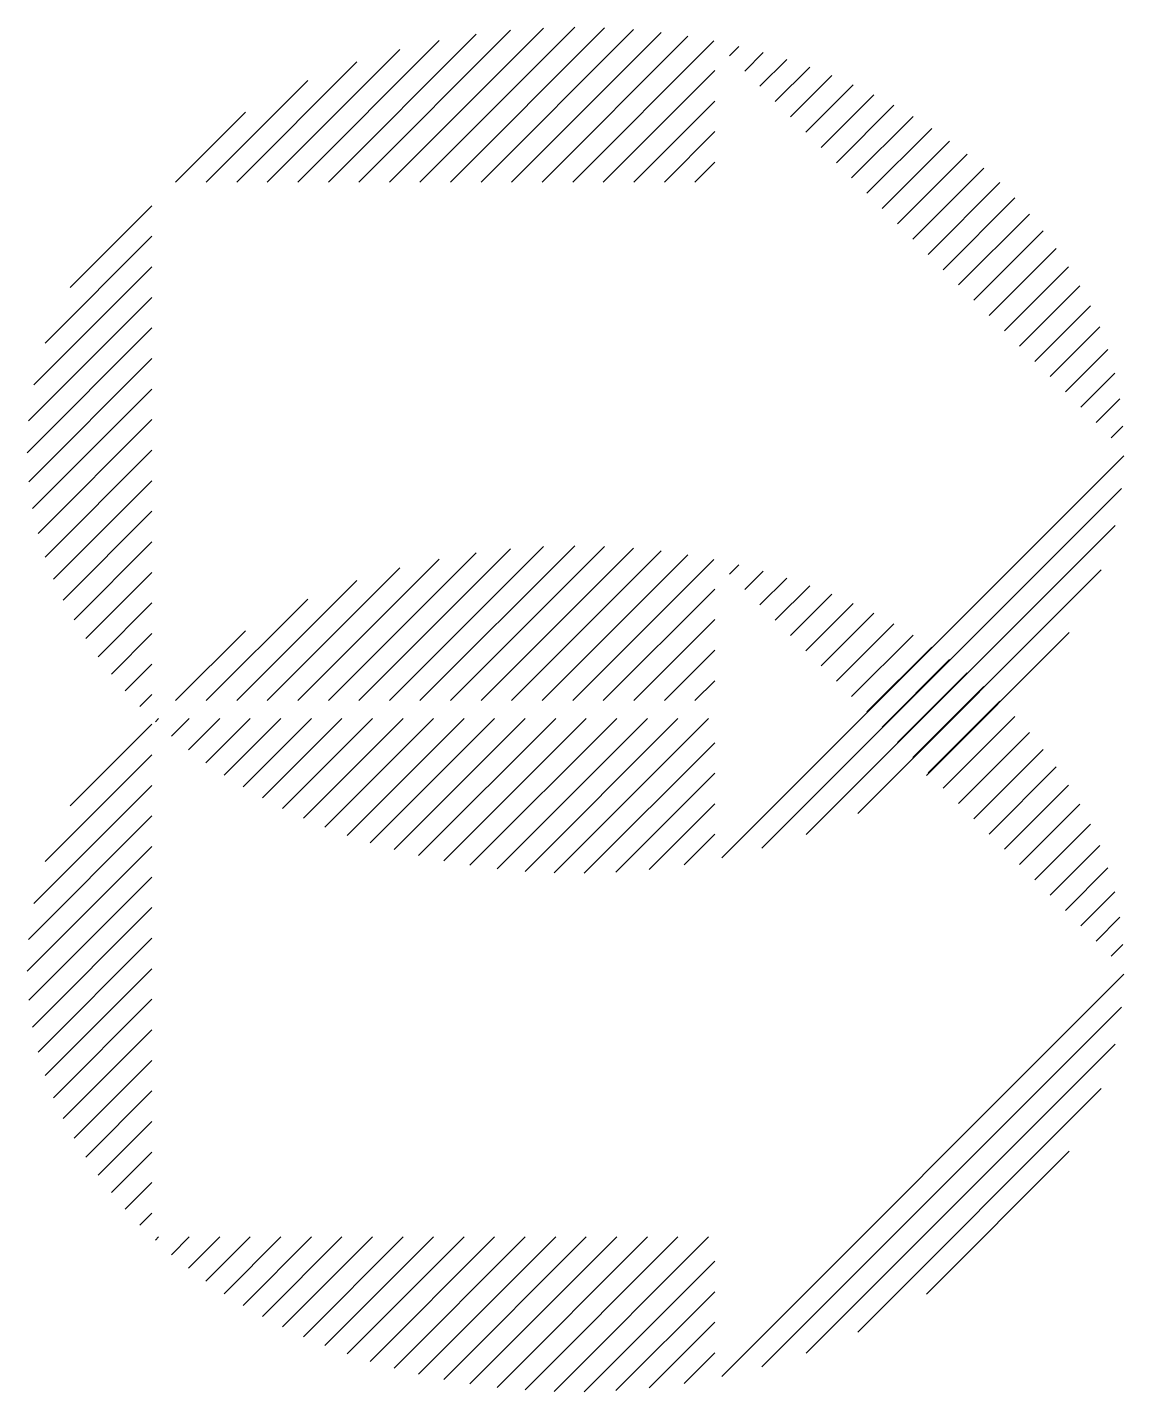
# Paper-space layout 'Layout1' of a CAD drawing. Extents: x -51516 to 7058931, y -29255 to 5150000.
# Drawn here: x -1967 to -381, y -4735 to -2761 of the extents above; entities that cross this region are included whole.
import ezdxf

# ---------------------------------------------------------------- set-up
doc = ezdxf.new("R2010")
doc.units = 0
doc.header["$LTSCALE"] = 1000
doc.layers.get('0').update_dxf_attribs({"linetype": 'CONTINUOUS'})

# ---------------------------------------------------------------- blocks, each defined once
blk = doc.blocks.new('*X')
at = {"color": 0}
for p, q in [((1902.5, 25546.3), (2116.1, 25760)), ((1946.6, 25546.3), (2166.2, 25765.9)), ((1990.8, 25546.3), (2213.6, 25769.1)), ((2035, 25546.3), (2258.9, 25770.2)), ((2079.2, 25546.3), (2302.2, 25769.3)), ((2123.4, 25546.3), (2343.8, 25766.8)), ((2167.6, 25546.3), (2384, 25762.7)), ((2211.8, 25546.3), (2422.7, 25757.2)), ((1814.1, 25546.3), (2005.9, 25738.2)), ((1858.3, 25546.3), (2063, 25751)), ((2256, 25546.3), (2460.1, 25750.5)), ((2482.8, 25729), (2496.4, 25742.6)), ((1769.9, 25546.3), (1943.7, 25720.1)), ((2504.9, 25706.9), (2531.6, 25733.6)), ((2527, 25684.8), (2565.8, 25723.6)), ((2300.2, 25546.3), (2461.6, 25707.7)), ((2549.1, 25662.7), (2598.9, 25712.5)), ((2571.2, 25640.6), (2630.9, 25700.3)), ((1725.7, 25546.3), (1872.6, 25693.2)), ((2593.3, 25618.5), (2661.8, 25686.9)), ((2344.4, 25546.3), (2461.6, 25663.5)), ((2615.4, 25596.4), (2691.6, 25672.6)), ((2637.5, 25574.3), (2720.5, 25657.3)), ((1681.5, 25546.3), (1782.6, 25647.4)), ((2659.6, 25552.2), (2748.4, 25641)), ((2388.6, 25546.3), (2461.6, 25619.3)), ((2681.7, 25530.1), (2775.4, 25623.8)), ((2703.8, 25508), (2801.4, 25605.6)), ((2725.9, 25485.9), (2826.6, 25586.6)), ((2432.8, 25546.3), (2461.6, 25575.1)), ((2748, 25463.8), (2850.8, 25566.6)), ((2770.1, 25441.7), (2873.9, 25545.5)), ((2792.2, 25419.6), (2895.9, 25523.3)), ((1529.1, 25393.9), (1647.2, 25512.1)), ((2814.3, 25397.5), (2916.9, 25500.1)), ((1492.8, 25313.4), (1647.2, 25467.9)), ((2836.4, 25375.4), (2936.8, 25475.8)), ((2858.5, 25353.3), (2955.6, 25450.4)), ((1476.3, 25252.8), (1647.2, 25423.7)), ((2880.6, 25331.2), (2973.3, 25423.9)), ((1468.8, 25201), (1647.2, 25379.5)), ((2902.7, 25309.1), (2989.8, 25396.3)), ((2924.8, 25287), (3005.1, 25367.4)), ((1466.9, 25154.9), (1647.2, 25335.3)), ((2946.9, 25264.9), (3018.7, 25336.8)), ((2969, 25242.8), (3030.5, 25304.3)), ((1469, 25112.9), (1647.2, 25291.1)), ((2991.1, 25220.7), (3040.2, 25269.8)), ((1474.4, 25074.1), (1647.2, 25246.9)), ((3013.2, 25198.6), (3047.5, 25233)), ((1482.4, 25037.8), (1647.2, 25202.7)), ((3035.2, 25176.5), (3052.1, 25193.4)), ((1492.6, 25003.9), (1647.2, 25158.5)), ((2471.6, 24568.7), (3053.3, 25150.4)), ((1504.8, 24971.9), (1647.2, 25114.3)), ((2529.9, 24582.7), (3050.1, 25103)), ((1518.9, 24941.8), (1647.2, 25070.1)), ((2593.8, 24602.5), (3040.8, 25049.5)), ((1534.6, 24913.3), (1647.2, 25025.9)), ((2668.4, 24632.9), (3020.8, 24985.4)), ((1551.4, 24885.9), (1647.2, 24981.7)), ((1569.4, 24859.7), (1647.2, 24937.5)), ((1588.5, 24834.6), (1647.2, 24893.3)), ((2767.7, 24688), (2974.5, 24894.8)), ((1608.7, 24810.6), (1647.2, 24849.1)), ((1629.9, 24787.6), (1647.2, 24805)), ((1652.2, 24765.8), (1656.9, 24770.5)), ((1675.6, 24744.9), (1701.1, 24770.5)), ((1700, 24725.2), (1745.3, 24770.5)), ((1725.4, 24706.4), (1789.5, 24770.5)), ((1751.7, 24688.5), (1833.7, 24770.5)), ((1779, 24671.5), (1877.9, 24770.5)), ((1807.1, 24655.5), (1922.1, 24770.5)), ((1836.2, 24640.4), (1966.3, 24770.5)), ((1866.3, 24626.3), (2010.5, 24770.5)), ((1897.5, 24613.3), (2054.7, 24770.5)), ((1929.7, 24601.4), (2098.9, 24770.5)), ((1963.2, 24590.6), (2143.1, 24770.5)), ((1997.6, 24580.8), (2187.2, 24770.5)), ((2033.1, 24572.1), (2231.4, 24770.5)), ((2069.6, 24564.5), (2275.6, 24770.5)), ((2107.4, 24558.1), (2319.8, 24770.5)), ((2146.5, 24552.9), (2364, 24770.5)), ((2187, 24549.2), (2408.2, 24770.5)), ((2229, 24547.1), (2452.4, 24770.5)), ((2272.8, 24546.7), (2461.6, 24735.4)), ((2318.6, 24548.3), (2461.6, 24691.3)), ((2366.7, 24552.2), (2461.6, 24647.1)), ((2417.5, 24558.8), (2461.6, 24602.9))]:
    blk.add_line(p, q, dxfattribs=at)

psp = doc.layouts.get("Layout1")

# ---------------------------------------------------------------- block references
at = {"color": 0}
for p in [(-3434.1, -28531.4), (-3434.1, -29281.4)]:
    psp.add_blockref('*X', p, dxfattribs=at)

doc.saveas('drawing.dxf')
